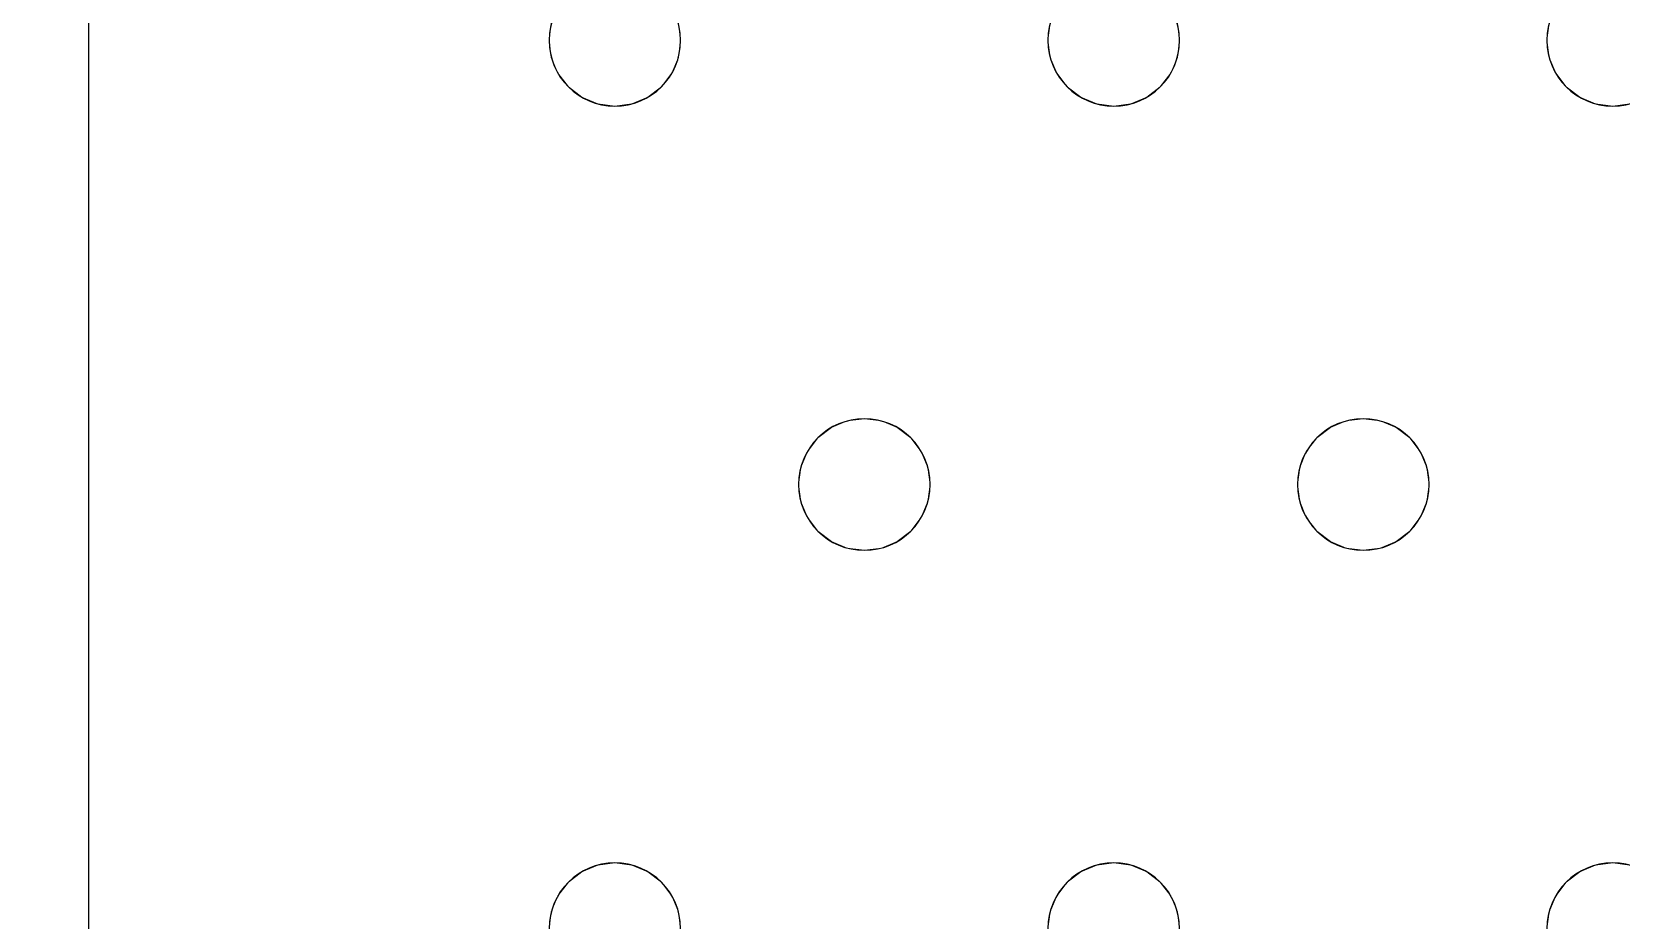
# Model space of a CAD drawing. Header units: millimetres. Extents: x -1 to 1601, y -701 to 1.
# Drawn here: x 800 to 896.6, y -313.5 to -259.5 of the extents above; entities that cross this region are included whole.
import ezdxf

# ---------------------------------------------------------------- set-up
doc = ezdxf.new("R2010")
doc.units = ezdxf.units.MM
doc.layers.add('IQ_200_3D', color=1, linetype='Continuous')
doc.layers.add('IQ_204_2D', color=7, linetype='Continuous')

msp = doc.modelspace()

# ---------------------------------------------------------------- linework, layer by layer
at = {"layer": 'IQ_200_3D', "lineweight": 18}
for points, invisible_edges in [([(122.762, -68.034, 850), (1477.238, -68.034, 850), (1477.238, -397.966, 850), (122.762, -397.966, 850)], 10), ([(122.762, -68.034, 860), (122.762, -397.966, 860), (1477.238, -397.966, 860), (1477.238, -68.034, 860)], 5), ([(803.451, -386.2, 888), (803.451, -145, 888), (831.451, -260, 888), (831.587, -261.035, 888)], 10), ([(831.451, -260, 888), (803.451, -145, 888), (831.587, -258.965, 888)], 3), ([(831.451, -260, 890), (831.587, -258.965, 890), (803.451, -145, 890), (803.451, -386.2, 890)], 10), ([(839.315, -258.965, 890), (839.451, -260, 890), (861.921, -258.965, 890), (862.32, -258, 890)], 10), ([(892.254, -258.965, 890), (892.654, -258, 890), (869.648, -258.965, 890), (869.784, -260, 890)], 10), ([(831.587, -258.965, 890), (831.451, -260, 890), (831.451, -260, 888), (831.587, -258.965, 888)], 8), ([(839.451, -260, 890), (839.315, -258.965, 890), (839.315, -258.965, 888), (839.451, -260, 888)], 2), ([(839.451, -260, 888), (839.315, -258.965, 888), (861.921, -258.965, 888), (861.784, -260, 888)], 10), ([(839.451, -260, 890), (839.315, -261.035, 890), (861.784, -260, 890), (861.921, -258.965, 890)], 10), ([(861.921, -258.965, 890), (861.784, -260, 890), (861.784, -260, 888), (861.921, -258.965, 888)], 8), ([(869.784, -260, 890), (869.648, -258.965, 890), (869.648, -258.965, 888), (869.784, -260, 888)], 2), ([(892.254, -258.965, 888), (892.118, -260, 888), (869.784, -260, 888), (869.648, -258.965, 888)], 10), ([(892.118, -260, 890), (892.254, -258.965, 890), (869.784, -260, 890), (869.648, -261.035, 890)], 10), ([(892.254, -258.965, 890), (892.118, -260, 890), (892.118, -260, 888), (892.254, -258.965, 888)], 8), ([(803.451, -386.2, 890), (831.587, -312.965, 890), (831.587, -261.035, 890), (831.451, -260, 890)], 11), ([(831.451, -260, 890), (831.587, -261.035, 890), (831.587, -261.035, 888), (831.451, -260, 888)], 2), ([(839.315, -261.035, 890), (839.451, -260, 890), (839.451, -260, 888), (839.315, -261.035, 888)], 8), ([(839.315, -261.035, 888), (839.451, -260, 888), (861.784, -260, 888), (861.921, -261.035, 888)], 10), ([(861.784, -260, 890), (839.315, -261.035, 890), (861.921, -261.035, 890)], 3), ([(861.784, -260, 890), (861.921, -261.035, 890), (861.921, -261.035, 888), (861.784, -260, 888)], 2), ([(892.254, -261.035, 890), (892.118, -260, 890), (869.648, -261.035, 890), (869.248, -262, 890)], 10), ([(869.648, -261.035, 890), (869.784, -260, 890), (869.784, -260, 888), (869.648, -261.035, 888)], 8), ([(869.648, -261.035, 888), (869.784, -260, 888), (892.118, -260, 888), (892.254, -261.035, 888)], 10), ([(892.118, -260, 890), (892.254, -261.035, 890), (892.254, -261.035, 888), (892.118, -260, 888)], 2), ([(803.451, -386.2, 888), (831.587, -261.035, 888), (831.587, -312.965, 888), (831.451, -314, 888)], 11), ([(831.587, -261.035, 890), (831.987, -262, 890), (831.987, -262, 888), (831.587, -261.035, 888)], 10), ([(831.587, -261.035, 888), (831.987, -262, 888), (831.987, -312, 888), (831.587, -312.965, 888)], 10), ([(831.987, -312, 890), (831.987, -262, 890), (831.587, -261.035, 890), (831.587, -312.965, 890)], 5), ([(838.915, -262, 890), (839.315, -261.035, 890), (839.315, -261.035, 888), (838.915, -262, 888)], 10), ([(839.315, -261.035, 888), (861.921, -261.035, 888), (838.915, -262, 888)], 3), ([(862.32, -262, 888), (850.618, -283, 888), (838.915, -262, 888), (861.921, -261.035, 888)], 7), ([(838.915, -262, 890), (862.32, -262, 890), (861.921, -261.035, 890), (839.315, -261.035, 890)], 5), ([(861.921, -261.035, 890), (862.32, -262, 890), (862.32, -262, 888), (861.921, -261.035, 888)], 10), ([(869.248, -262, 890), (869.648, -261.035, 890), (869.648, -261.035, 888), (869.248, -262, 888)], 10), ([(892.254, -261.035, 888), (892.654, -262, 888), (869.248, -262, 888), (869.648, -261.035, 888)], 10), ([(892.654, -262, 890), (892.254, -261.035, 890), (869.248, -262, 890), (880.951, -283, 890)], 14), ([(892.254, -261.035, 890), (892.654, -262, 890), (892.654, -262, 888), (892.254, -261.035, 888)], 10), ([(831.987, -262, 890), (832.623, -262.828, 890), (832.623, -262.828, 888), (831.987, -262, 888)], 10), ([(831.987, -312, 888), (831.987, -262, 888), (832.623, -262.828, 888), (832.623, -311.172, 888)], 5), ([(832.623, -262.828, 890), (831.987, -262, 890), (831.987, -312, 890), (832.623, -311.172, 890)], 10), ([(832.623, -262.828, 890), (833.451, -263.464, 890), (833.451, -263.464, 888), (832.623, -262.828, 888)], 10), ([(832.623, -311.172, 888), (832.623, -262.828, 888), (833.451, -263.464, 888), (833.451, -310.536, 888)], 5), ([(833.451, -263.464, 890), (832.623, -262.828, 890), (832.623, -311.172, 890), (833.451, -310.536, 890)], 10), ([(837.451, -263.464, 890), (838.279, -262.828, 890), (838.279, -262.828, 888), (837.451, -263.464, 888)], 10), ([(837.451, -263.464, 888), (838.279, -262.828, 888), (849.582, -283.136, 888), (848.618, -283.536, 888)], 10), ([(838.279, -262.828, 890), (837.451, -263.464, 890), (849.582, -283.136, 890), (850.618, -283, 890)], 10), ([(838.279, -262.828, 890), (838.915, -262, 890), (838.915, -262, 888), (838.279, -262.828, 888)], 10), ([(838.279, -262.828, 888), (838.915, -262, 888), (850.618, -283, 888), (849.582, -283.136, 888)], 10), ([(838.279, -262.828, 890), (850.618, -283, 890), (838.915, -262, 890)], 3), ([(850.618, -283, 890), (862.956, -262.828, 890), (862.32, -262, 890), (838.915, -262, 890)], 13), ([(850.618, -283, 888), (862.32, -262, 888), (862.956, -262.828, 888), (851.653, -283.136, 888)], 5), ([(851.653, -283.136, 890), (862.956, -262.828, 890), (850.618, -283, 890)], 3), ([(851.653, -283.136, 888), (862.956, -262.828, 888), (863.784, -263.464, 888), (852.618, -283.536, 888)], 5), ([(863.784, -263.464, 890), (862.956, -262.828, 890), (851.653, -283.136, 890), (852.618, -283.536, 890)], 10), ([(862.32, -262, 890), (862.956, -262.828, 890), (862.956, -262.828, 888), (862.32, -262, 888)], 10), ([(862.956, -262.828, 890), (863.784, -263.464, 890), (863.784, -263.464, 888), (862.956, -262.828, 888)], 10), ([(867.784, -263.464, 890), (868.613, -262.828, 890), (868.613, -262.828, 888), (867.784, -263.464, 888)], 10), ([(867.784, -263.464, 888), (868.613, -262.828, 888), (879.916, -283.136, 888), (878.951, -283.536, 888)], 10), ([(879.916, -283.136, 890), (868.613, -262.828, 890), (867.784, -263.464, 890), (878.951, -283.536, 890)], 5), ([(868.613, -262.828, 890), (869.248, -262, 890), (869.248, -262, 888), (868.613, -262.828, 888)], 10), ([(880.951, -283, 888), (868.613, -262.828, 888), (869.248, -262, 888), (892.654, -262, 888)], 13), ([(880.951, -283, 890), (869.248, -262, 890), (868.613, -262.828, 890), (879.916, -283.136, 890)], 5), ([(868.613, -262.828, 888), (880.951, -283, 888), (879.916, -283.136, 888)], 13), ([(880.951, -283, 888), (892.654, -262, 888), (893.289, -262.828, 888), (881.986, -283.136, 888)], 5), ([(893.289, -262.828, 890), (892.654, -262, 890), (880.951, -283, 890), (881.986, -283.136, 890)], 10), ([(881.986, -283.136, 888), (893.289, -262.828, 888), (894.118, -263.464, 888), (882.951, -283.536, 888)], 5), ([(894.118, -263.464, 890), (893.289, -262.828, 890), (881.986, -283.136, 890), (882.951, -283.536, 890)], 10), ([(892.654, -262, 890), (893.289, -262.828, 890), (893.289, -262.828, 888), (892.654, -262, 888)], 10), ([(893.289, -262.828, 890), (894.118, -263.464, 890), (894.118, -263.464, 888), (893.289, -262.828, 888)], 10), ([(833.451, -263.464, 890), (834.416, -263.864, 890), (834.416, -263.864, 888), (833.451, -263.464, 888)], 10), ([(833.451, -263.464, 888), (834.416, -263.864, 888), (846.754, -285.965, 888), (846.618, -287, 888)], 10), ([(846.618, -287, 888), (846.754, -288.035, 888), (833.451, -310.536, 888), (833.451, -263.464, 888)], 14), ([(834.416, -263.864, 890), (833.451, -263.464, 890), (846.754, -285.965, 890), (847.153, -285, 890)], 10), ([(846.618, -287, 890), (846.754, -285.965, 890), (833.451, -263.464, 890), (833.451, -310.536, 890)], 14), ([(836.486, -263.864, 890), (837.451, -263.464, 890), (837.451, -263.464, 888), (836.486, -263.864, 888)], 10), ([(836.486, -263.864, 888), (837.451, -263.464, 888), (848.618, -283.536, 888), (847.789, -284.172, 888)], 10), ([(837.451, -263.464, 890), (836.486, -263.864, 890), (848.618, -283.536, 890), (849.582, -283.136, 890)], 10), ([(852.618, -283.536, 888), (863.784, -263.464, 888), (864.749, -263.864, 888), (853.446, -284.172, 888)], 5), ([(864.749, -263.864, 890), (863.784, -263.464, 890), (852.618, -283.536, 890), (853.446, -284.172, 890)], 10), ([(863.784, -263.464, 890), (864.749, -263.864, 890), (864.749, -263.864, 888), (863.784, -263.464, 888)], 10), ([(866.82, -263.864, 890), (867.784, -263.464, 890), (867.784, -263.464, 888), (866.82, -263.864, 888)], 10), ([(866.82, -263.864, 888), (867.784, -263.464, 888), (878.951, -283.536, 888), (878.122, -284.172, 888)], 10), ([(878.951, -283.536, 890), (867.784, -263.464, 890), (866.82, -263.864, 890), (878.122, -284.172, 890)], 5), ([(882.951, -283.536, 888), (894.118, -263.464, 888), (895.082, -263.864, 888)], 13), ([(895.082, -263.864, 890), (894.118, -263.464, 890), (882.951, -283.536, 890), (883.779, -284.172, 890)], 10), ([(894.118, -263.464, 890), (895.082, -263.864, 890), (895.082, -263.864, 888), (894.118, -263.464, 888)], 10), ([(835.451, -264, 888), (834.416, -263.864, 888), (834.416, -263.864, 890), (835.451, -264, 890)], 10), ([(847.153, -285, 888), (834.416, -263.864, 888), (835.451, -264, 888), (847.789, -284.172, 888)], 5), ([(846.754, -285.965, 888), (834.416, -263.864, 888), (847.153, -285, 888)], 3), ([(835.451, -264, 890), (834.416, -263.864, 890), (847.153, -285, 890), (847.789, -284.172, 890)], 10), ([(836.486, -263.864, 888), (835.451, -264, 888), (835.451, -264, 890), (836.486, -263.864, 890)], 10), ([(847.789, -284.172, 888), (835.451, -264, 888), (836.486, -263.864, 888)], 13), ([(836.486, -263.864, 890), (835.451, -264, 890), (847.789, -284.172, 890), (848.618, -283.536, 890)], 10), ([(853.446, -284.172, 888), (864.749, -263.864, 888), (865.784, -264, 888), (854.082, -285, 888)], 5), ([(865.784, -264, 890), (864.749, -263.864, 890), (853.446, -284.172, 890), (854.082, -285, 890)], 10), ([(877.487, -285, 888), (854.481, -285.965, 888), (854.082, -285, 888), (865.784, -264, 888)], 13), ([(877.487, -285, 890), (865.784, -264, 890), (854.082, -285, 890), (854.481, -285.965, 890)], 11), ([(865.784, -264, 888), (864.749, -263.864, 888), (864.749, -263.864, 890), (865.784, -264, 890)], 10), ([(866.82, -263.864, 888), (865.784, -264, 888), (865.784, -264, 890), (866.82, -263.864, 890)], 10), ([(865.784, -264, 888), (866.82, -263.864, 888), (878.122, -284.172, 888), (877.487, -285, 888)], 10), ([(878.122, -284.172, 890), (866.82, -263.864, 890), (865.784, -264, 890), (877.487, -285, 890)], 5), ([(895.082, -263.864, 888), (896.118, -264, 888), (883.779, -284.172, 888), (882.951, -283.536, 888)], 10), ([(896.118, -264, 890), (895.082, -263.864, 890), (883.779, -284.172, 890), (884.415, -285, 890)], 10), ([(896.118, -264, 888), (907.82, -285, 888), (884.415, -285, 888), (883.779, -284.172, 888)], 11), ([(907.82, -285, 890), (908.456, -284.172, 890), (896.118, -264, 890), (884.415, -285, 890)], 14), ([(896.118, -264, 888), (895.082, -263.864, 888), (895.082, -263.864, 890), (896.118, -264, 890)], 10), ([(897.153, -263.864, 888), (896.118, -264, 888), (896.118, -264, 890), (897.153, -263.864, 890)], 10), ([(896.118, -264, 888), (897.153, -263.864, 888), (908.456, -284.172, 888), (907.82, -285, 888)], 10), ([(897.153, -263.864, 890), (896.118, -264, 890), (908.456, -284.172, 890), (909.284, -283.536, 890)], 10), ([(849.582, -283.136, 890), (848.618, -283.536, 890), (848.618, -283.536, 888), (849.582, -283.136, 888)], 10), ([(849.582, -283.136, 888), (850.618, -283, 888), (850.618, -283, 890), (849.582, -283.136, 890)], 10), ([(850.618, -283, 888), (851.653, -283.136, 888), (851.653, -283.136, 890), (850.618, -283, 890)], 10), ([(852.618, -283.536, 890), (851.653, -283.136, 890), (851.653, -283.136, 888), (852.618, -283.536, 888)], 10), ([(879.916, -283.136, 890), (878.951, -283.536, 890), (878.951, -283.536, 888), (879.916, -283.136, 888)], 10), ([(879.916, -283.136, 888), (880.951, -283, 888), (880.951, -283, 890), (879.916, -283.136, 890)], 10), ([(880.951, -283, 888), (881.986, -283.136, 888), (881.986, -283.136, 890), (880.951, -283, 890)], 10), ([(882.951, -283.536, 890), (881.986, -283.136, 890), (881.986, -283.136, 888), (882.951, -283.536, 888)], 10), ([(848.618, -283.536, 890), (847.789, -284.172, 890), (847.789, -284.172, 888), (848.618, -283.536, 888)], 10), ([(853.446, -284.172, 890), (852.618, -283.536, 890), (852.618, -283.536, 888), (853.446, -284.172, 888)], 10), ([(878.951, -283.536, 890), (878.122, -284.172, 890), (878.122, -284.172, 888), (878.951, -283.536, 888)], 10), ([(883.779, -284.172, 890), (882.951, -283.536, 890), (882.951, -283.536, 888), (883.779, -284.172, 888)], 10), ([(847.153, -285, 890), (846.754, -285.965, 890), (846.754, -285.965, 888), (847.153, -285, 888)], 10), ([(847.789, -284.172, 890), (847.153, -285, 890), (847.153, -285, 888), (847.789, -284.172, 888)], 10), ([(854.082, -285, 890), (853.446, -284.172, 890), (853.446, -284.172, 888), (854.082, -285, 888)], 10), ([(854.481, -285.965, 890), (854.082, -285, 890), (854.082, -285, 888), (854.481, -285.965, 888)], 10), ([(877.087, -285.965, 888), (854.481, -285.965, 888), (877.487, -285, 888)], 3), ([(877.087, -285.965, 890), (877.487, -285, 890), (854.481, -285.965, 890), (854.618, -287, 890)], 10), ([(877.487, -285, 890), (877.087, -285.965, 890), (877.087, -285.965, 888), (877.487, -285, 888)], 10), ([(878.122, -284.172, 890), (877.487, -285, 890), (877.487, -285, 888), (878.122, -284.172, 888)], 10), ([(884.415, -285, 890), (883.779, -284.172, 890), (883.779, -284.172, 888), (884.415, -285, 888)], 10), ([(884.815, -285.965, 890), (884.415, -285, 890), (884.415, -285, 888), (884.815, -285.965, 888)], 10), ([(884.815, -285.965, 888), (884.415, -285, 888), (907.82, -285, 888), (907.421, -285.965, 888)], 10), ([(884.415, -285, 890), (884.815, -285.965, 890), (907.82, -285, 890)], 14), ([(884.815, -285.965, 890), (884.951, -287, 890), (907.421, -285.965, 890), (907.82, -285, 890)], 10), ([(846.754, -285.965, 890), (846.618, -287, 890), (846.618, -287, 888), (846.754, -285.965, 888)], 8), ([(854.618, -287, 890), (854.481, -285.965, 890), (854.481, -285.965, 888), (854.618, -287, 888)], 2), ([(854.618, -287, 888), (854.481, -285.965, 888), (877.087, -285.965, 888), (876.951, -287, 888)], 10), ([(854.618, -287, 890), (854.481, -288.035, 890), (876.951, -287, 890), (877.087, -285.965, 890)], 10), ([(877.087, -285.965, 890), (876.951, -287, 890), (876.951, -287, 888), (877.087, -285.965, 888)], 8), ([(884.951, -287, 890), (884.815, -285.965, 890), (884.815, -285.965, 888), (884.951, -287, 888)], 2), ([(884.951, -287, 888), (884.815, -285.965, 888), (907.421, -285.965, 888), (907.284, -287, 888)], 10), ([(884.951, -287, 890), (884.815, -288.035, 890), (907.284, -287, 890), (907.421, -285.965, 890)], 10), ([(846.754, -288.035, 890), (846.618, -287, 890), (833.451, -310.536, 890), (834.416, -310.136, 890)], 10), ([(846.618, -287, 890), (846.754, -288.035, 890), (846.754, -288.035, 888), (846.618, -287, 888)], 2), ([(854.481, -288.035, 890), (854.618, -287, 890), (854.618, -287, 888), (854.481, -288.035, 888)], 8), ([(854.481, -288.035, 888), (854.618, -287, 888), (876.951, -287, 888), (877.087, -288.035, 888)], 10), ([(876.951, -287, 890), (854.481, -288.035, 890), (877.087, -288.035, 890)], 3), ([(876.951, -287, 890), (877.087, -288.035, 890), (877.087, -288.035, 888), (876.951, -287, 888)], 2), ([(907.421, -288.035, 890), (907.284, -287, 890), (884.815, -288.035, 890), (884.415, -289, 890)], 10), ([(884.815, -288.035, 890), (884.951, -287, 890), (884.951, -287, 888), (884.815, -288.035, 888)], 8), ([(884.815, -288.035, 888), (884.951, -287, 888), (907.284, -287, 888), (907.421, -288.035, 888)], 10), ([(846.754, -288.035, 888), (847.153, -289, 888), (834.416, -310.136, 888), (833.451, -310.536, 888)], 10), ([(847.153, -289, 890), (846.754, -288.035, 890), (834.416, -310.136, 890), (835.451, -310, 890)], 10), ([(846.754, -288.035, 890), (847.153, -289, 890), (847.153, -289, 888), (846.754, -288.035, 888)], 10), ([(854.082, -289, 890), (854.481, -288.035, 890), (854.481, -288.035, 888), (854.082, -289, 888)], 10), ([(854.082, -289, 888), (854.481, -288.035, 888), (877.087, -288.035, 888), (877.487, -289, 888)], 10), ([(854.082, -289, 890), (877.487, -289, 890), (877.087, -288.035, 890), (854.481, -288.035, 890)], 5), ([(877.087, -288.035, 890), (877.487, -289, 890), (877.487, -289, 888), (877.087, -288.035, 888)], 10), ([(884.415, -289, 890), (884.815, -288.035, 890), (884.815, -288.035, 888), (884.415, -289, 888)], 10), ([(884.415, -289, 888), (884.815, -288.035, 888), (907.421, -288.035, 888), (907.82, -289, 888)], 10), ([(884.415, -289, 890), (896.118, -310, 890), (907.82, -289, 890), (907.421, -288.035, 890)], 11), ([(847.153, -289, 888), (835.451, -310, 888), (834.416, -310.136, 888)], 13), ([(835.451, -310, 888), (847.153, -289, 888), (847.789, -289.828, 888), (836.486, -310.136, 888)], 5), ([(847.789, -289.828, 890), (847.153, -289, 890), (835.451, -310, 890), (836.486, -310.136, 890)], 10), ([(836.486, -310.136, 888), (847.789, -289.828, 888), (848.618, -290.464, 888), (837.451, -310.536, 888)], 5), ([(848.618, -290.464, 890), (847.789, -289.828, 890), (836.486, -310.136, 890), (837.451, -310.536, 890)], 10), ([(847.153, -289, 890), (847.789, -289.828, 890), (847.789, -289.828, 888), (847.153, -289, 888)], 10), ([(847.789, -289.828, 890), (848.618, -290.464, 890), (848.618, -290.464, 888), (847.789, -289.828, 888)], 10), ([(852.618, -290.464, 890), (853.446, -289.828, 890), (853.446, -289.828, 888), (852.618, -290.464, 888)], 10), ([(864.749, -310.136, 888), (852.618, -290.464, 888), (853.446, -289.828, 888), (865.784, -310, 888)], 5), ([(864.749, -310.136, 890), (853.446, -289.828, 890), (852.618, -290.464, 890), (863.784, -310.536, 890)], 5), ([(853.446, -289.828, 890), (854.082, -289, 890), (854.082, -289, 888), (853.446, -289.828, 888)], 10), ([(865.784, -310, 888), (853.446, -289.828, 888), (854.082, -289, 888), (877.487, -289, 888)], 13), ([(854.082, -289, 890), (853.446, -289.828, 890), (865.784, -310, 890), (877.487, -289, 890)], 14), ([(864.749, -310.136, 890), (865.784, -310, 890), (853.446, -289.828, 890)], 14), ([(878.122, -289.828, 888), (866.82, -310.136, 888), (865.784, -310, 888), (877.487, -289, 888)], 5), ([(878.122, -289.828, 890), (877.487, -289, 890), (865.784, -310, 890), (866.82, -310.136, 890)], 10), ([(878.951, -290.464, 888), (867.784, -310.536, 888), (866.82, -310.136, 888), (878.122, -289.828, 888)], 5), ([(878.951, -290.464, 890), (878.122, -289.828, 890), (866.82, -310.136, 890), (867.784, -310.536, 890)], 10), ([(877.487, -289, 890), (878.122, -289.828, 890), (878.122, -289.828, 888), (877.487, -289, 888)], 10), ([(878.122, -289.828, 890), (878.951, -290.464, 890), (878.951, -290.464, 888), (878.122, -289.828, 888)], 10), ([(882.951, -290.464, 890), (883.779, -289.828, 890), (883.779, -289.828, 888), (882.951, -290.464, 888)], 10), ([(882.951, -290.464, 888), (883.779, -289.828, 888), (895.082, -310.136, 888), (894.118, -310.536, 888)], 10), ([(882.951, -290.464, 890), (894.118, -310.536, 890), (895.082, -310.136, 890), (883.779, -289.828, 890)], 5), ([(883.779, -289.828, 890), (884.415, -289, 890), (884.415, -289, 888), (883.779, -289.828, 888)], 10), ([(883.779, -289.828, 888), (884.415, -289, 888), (896.118, -310, 888), (895.082, -310.136, 888)], 10), ([(883.779, -289.828, 890), (895.082, -310.136, 890), (896.118, -310, 890), (884.415, -289, 890)], 5), ([(884.415, -289, 888), (907.82, -289, 888), (896.118, -310, 888)], 15), ([(896.118, -310, 888), (907.82, -289, 888), (908.456, -289.828, 888), (897.153, -310.136, 888)], 5), ([(908.456, -289.828, 890), (907.82, -289, 890), (896.118, -310, 890), (897.153, -310.136, 890)], 10), ([(837.451, -310.536, 888), (848.618, -290.464, 888), (849.582, -290.864, 888), (838.279, -311.172, 888)], 5), ([(849.582, -290.864, 890), (848.618, -290.464, 890), (837.451, -310.536, 890), (838.279, -311.172, 890)], 10), ([(850.618, -291, 888), (838.915, -312, 888), (838.279, -311.172, 888), (849.582, -290.864, 888)], 5), ([(850.618, -291, 890), (849.582, -290.864, 890), (838.279, -311.172, 890), (838.915, -312, 890)], 10), ([(848.618, -290.464, 890), (849.582, -290.864, 890), (849.582, -290.864, 888), (848.618, -290.464, 888)], 10), ([(850.618, -291, 888), (849.582, -290.864, 888), (849.582, -290.864, 890), (850.618, -291, 890)], 10), ([(851.653, -290.864, 888), (850.618, -291, 888), (850.618, -291, 890), (851.653, -290.864, 890)], 10), ([(862.956, -311.172, 888), (850.618, -291, 888), (851.653, -290.864, 888), (863.784, -310.536, 888)], 5), ([(850.618, -291, 890), (862.32, -312, 890), (862.956, -311.172, 890), (851.653, -290.864, 890)], 5), ([(851.653, -290.864, 890), (852.618, -290.464, 890), (852.618, -290.464, 888), (851.653, -290.864, 888)], 10), ([(863.784, -310.536, 888), (851.653, -290.864, 888), (852.618, -290.464, 888), (864.749, -310.136, 888)], 5), ([(851.653, -290.864, 890), (862.956, -311.172, 890), (863.784, -310.536, 890), (852.618, -290.464, 890)], 5), ([(879.916, -290.864, 888), (868.613, -311.172, 888), (867.784, -310.536, 888), (878.951, -290.464, 888)], 5), ([(879.916, -290.864, 890), (878.951, -290.464, 890), (867.784, -310.536, 890), (868.613, -311.172, 890)], 10), ([(868.613, -311.172, 888), (879.916, -290.864, 888), (880.951, -291, 888)], 13), ([(880.951, -291, 890), (879.916, -290.864, 890), (868.613, -311.172, 890), (869.248, -312, 890)], 10), ([(878.951, -290.464, 890), (879.916, -290.864, 890), (879.916, -290.864, 888), (878.951, -290.464, 888)], 10), ([(880.951, -291, 888), (879.916, -290.864, 888), (879.916, -290.864, 890), (880.951, -291, 890)], 10), ([(881.986, -290.864, 888), (880.951, -291, 888), (880.951, -291, 890), (881.986, -290.864, 890)], 10), ([(880.951, -291, 888), (881.986, -290.864, 888), (893.289, -311.172, 888), (892.654, -312, 888)], 10), ([(893.289, -311.172, 890), (894.118, -310.536, 890), (881.986, -290.864, 890), (880.951, -291, 890)], 10), ([(881.986, -290.864, 890), (882.951, -290.464, 890), (882.951, -290.464, 888), (881.986, -290.864, 888)], 10), ([(881.986, -290.864, 888), (882.951, -290.464, 888), (894.118, -310.536, 888), (893.289, -311.172, 888)], 10), ([(894.118, -310.536, 890), (882.951, -290.464, 890), (881.986, -290.864, 890)], 13), ([(850.618, -291, 888), (862.956, -311.172, 888), (862.32, -312, 888), (838.915, -312, 888)], 13), ([(838.915, -312, 890), (862.32, -312, 890), (850.618, -291, 890)], 15), ([(869.248, -312, 888), (868.613, -311.172, 888), (880.951, -291, 888), (892.654, -312, 888)], 14), ([(892.654, -312, 890), (893.289, -311.172, 890), (880.951, -291, 890), (869.248, -312, 890)], 14), ([(834.416, -310.136, 890), (833.451, -310.536, 890), (833.451, -310.536, 888), (834.416, -310.136, 888)], 10), ([(834.416, -310.136, 888), (835.451, -310, 888), (835.451, -310, 890), (834.416, -310.136, 890)], 10), ([(835.451, -310, 888), (836.486, -310.136, 888), (836.486, -310.136, 890), (835.451, -310, 890)], 10), ([(837.451, -310.536, 890), (836.486, -310.136, 890), (836.486, -310.136, 888), (837.451, -310.536, 888)], 10), ([(864.749, -310.136, 890), (863.784, -310.536, 890), (863.784, -310.536, 888), (864.749, -310.136, 888)], 10), ([(864.749, -310.136, 888), (865.784, -310, 888), (865.784, -310, 890), (864.749, -310.136, 890)], 10), ([(865.784, -310, 888), (866.82, -310.136, 888), (866.82, -310.136, 890), (865.784, -310, 890)], 10), ([(867.784, -310.536, 890), (866.82, -310.136, 890), (866.82, -310.136, 888), (867.784, -310.536, 888)], 10), ([(895.082, -310.136, 890), (894.118, -310.536, 890), (894.118, -310.536, 888), (895.082, -310.136, 888)], 10), ([(895.082, -310.136, 888), (896.118, -310, 888), (896.118, -310, 890), (895.082, -310.136, 890)], 10), ([(896.118, -310, 888), (897.153, -310.136, 888), (897.153, -310.136, 890), (896.118, -310, 890)], 10), ([(833.451, -310.536, 890), (832.623, -311.172, 890), (832.623, -311.172, 888), (833.451, -310.536, 888)], 10), ([(838.279, -311.172, 890), (837.451, -310.536, 890), (837.451, -310.536, 888), (838.279, -311.172, 888)], 10), ([(863.784, -310.536, 890), (862.956, -311.172, 890), (862.956, -311.172, 888), (863.784, -310.536, 888)], 10), ([(868.613, -311.172, 890), (867.784, -310.536, 890), (867.784, -310.536, 888), (868.613, -311.172, 888)], 10), ([(894.118, -310.536, 890), (893.289, -311.172, 890), (893.289, -311.172, 888), (894.118, -310.536, 888)], 10), ([(831.987, -312, 890), (831.587, -312.965, 890), (831.587, -312.965, 888), (831.987, -312, 888)], 10), ([(832.623, -311.172, 890), (831.987, -312, 890), (831.987, -312, 888), (832.623, -311.172, 888)], 10), ([(838.915, -312, 890), (838.279, -311.172, 890), (838.279, -311.172, 888), (838.915, -312, 888)], 10), ([(839.315, -312.965, 890), (838.915, -312, 890), (838.915, -312, 888), (839.315, -312.965, 888)], 10), ([(839.315, -312.965, 888), (838.915, -312, 888), (862.32, -312, 888), (861.921, -312.965, 888)], 10), ([(839.315, -312.965, 890), (861.921, -312.965, 890), (862.32, -312, 890), (838.915, -312, 890)], 5), ([(862.32, -312, 890), (861.921, -312.965, 890), (861.921, -312.965, 888), (862.32, -312, 888)], 10), ([(862.956, -311.172, 890), (862.32, -312, 890), (862.32, -312, 888), (862.956, -311.172, 888)], 10), ([(869.248, -312, 890), (868.613, -311.172, 890), (868.613, -311.172, 888), (869.248, -312, 888)], 10), ([(869.648, -312.965, 890), (869.248, -312, 890), (869.248, -312, 888), (869.648, -312.965, 888)], 10), ([(869.648, -312.965, 888), (869.248, -312, 888), (892.654, -312, 888), (892.254, -312.965, 888)], 10), ([(892.654, -312, 890), (869.248, -312, 890), (869.648, -312.965, 890)], 13), ([(869.648, -312.965, 890), (869.784, -314, 890), (892.254, -312.965, 890), (892.654, -312, 890)], 10), ([(892.654, -312, 890), (892.254, -312.965, 890), (892.254, -312.965, 888), (892.654, -312, 888)], 10), ([(893.289, -311.172, 890), (892.654, -312, 890), (892.654, -312, 888), (893.289, -311.172, 888)], 10), ([(831.451, -314, 890), (831.587, -312.965, 890), (803.451, -386.2, 890)], 14), ([(831.587, -312.965, 890), (831.451, -314, 890), (831.451, -314, 888), (831.587, -312.965, 888)], 8), ([(839.451, -314, 890), (839.315, -312.965, 890), (839.315, -312.965, 888), (839.451, -314, 888)], 2), ([(839.451, -314, 888), (839.315, -312.965, 888), (861.921, -312.965, 888), (861.784, -314, 888)], 10), ([(861.921, -312.965, 890), (839.315, -312.965, 890), (839.451, -314, 890), (861.784, -314, 890)], 5), ([(861.921, -312.965, 890), (861.784, -314, 890), (861.784, -314, 888), (861.921, -312.965, 888)], 8), ([(869.784, -314, 890), (869.648, -312.965, 890), (869.648, -312.965, 888), (869.784, -314, 888)], 2), ([(892.118, -314, 888), (869.648, -315.035, 888), (869.784, -314, 888), (892.254, -312.965, 888)], 5), ([(869.784, -314, 888), (869.648, -312.965, 888), (892.254, -312.965, 888)], 14), ([(892.118, -314, 890), (892.254, -312.965, 890), (869.784, -314, 890), (869.648, -315.035, 890)], 10), ([(892.254, -312.965, 890), (892.118, -314, 890), (892.118, -314, 888), (892.254, -312.965, 888)], 8)]:
    msp.add_3dface(points, dxfattribs=dict(at, invisible_edges=invisible_edges))
msp.add_3dface([(803.451, -145, 890), (803.451, -145, 888), (803.451, -386.2, 888), (803.451, -386.2, 890)], dxfattribs=at)
at = {"layer": 'IQ_204_2D'}
msp.add_line((803.451, -145), (803.451, -386.2), dxfattribs=at)
for centre, start, end in [((835.451, -260), 360, 180), ((865.784, -260), 360, 180), ((896.118, -260), 360, 180), ((835.451, -260), 180, 360), ((865.784, -260), 180, 360), ((896.118, -260), 180, 360), ((850.618, -287), 360, 180), ((880.951, -287), 0, 180), ((850.618, -287), 180, 360), ((880.951, -287), 180, 0), ((835.451, -314), 360, 180), ((865.784, -314), 360, 180), ((896.118, -314), 360, 180)]:
    msp.add_arc(centre, 4, start, end, dxfattribs=at)

# ---------------------------------------------------------------- meshes
at = {"layer": 'IQ_200_3D', "lineweight": 18}
mesh = msp.add_polyface(dxfattribs=at)
corners = [(1600, 0, 850), (1600, -700, 850), (0, -700, 850), (0, 0, 850), (1210.5, -594, 850), (1211.556, -602.023, 850), (1214.653, -609.5, 850), (1219.58, -615.92, 850), (1226, -620.847, 850), (1233.477, -623.944, 850), (1241.5, -625, 850), (1459.5, -625, 850), (1467.523, -623.944, 850), (1475, -620.847, 850), (1481.42, -615.92, 850), (1486.347, -609.5, 850), (1489.444, -602.023, 850), (1490.5, -594, 850), (1490.5, -476, 850), (1489.444, -467.977, 850), (1486.347, -460.5, 850), (1481.42, -454.08, 850), (1475, -449.153, 850), (1467.523, -446.056, 850), (1459.5, -445, 850), (1241.5, -445, 850), (1233.477, -446.056, 850), (1226, -449.153, 850), (1219.58, -454.08, 850), (1214.653, -460.5, 850), (1211.556, -467.977, 850), (1210.5, -476, 850), (1477.5, -68.034, 850), (122.5, -68.034, 850), (110.412, -69.625, 850), (99.148, -74.291, 850), (89.475, -81.713, 850), (82.053, -91.386, 850), (77.388, -102.65, 850), (75.796, -114.738, 850), (75.796, -351.262, 850), (77.388, -363.35, 850), (82.053, -374.614, 850), (89.475, -384.287, 850), (99.148, -391.709, 850), (110.412, -396.375, 850), (122.5, -397.966, 850), (1477.5, -397.966, 850), (1489.588, -396.375, 850), (1500.852, -391.709, 850), (1510.525, -384.287, 850), (1517.947, -374.614, 850), (1522.612, -363.35, 850), (1524.204, -351.262, 850), (1524.204, -114.738, 850), (1522.612, -102.65, 850), (1517.947, -91.386, 850), (1510.525, -81.713, 850), (1500.852, -74.291, 850), (1489.588, -69.625, 850)]
mesh.append_faces([[corners[k] for k in face] for face in [(37, 3, 36), (35, 3, 34), (4, 46, 31), (31, 46, 30), (55, 0, 54), (16, 1, 15), (14, 1, 13), (21, 49, 20), (11, 1, 10)]], dxfattribs={"vtx0": -1, "vtx1": -1})
mesh.append_faces([[corners[k] for k in face] for face in [(3, 37, 38), (3, 38, 39), (3, 39, 40, 2), (2, 40, 41), (46, 4, 5), (2, 6, 7), (46, 29, 30), (46, 28, 29), (26, 46, 47, 25), (46, 26, 27), (0, 59, 32, 3), (20, 49, 50, 19), (47, 24, 25), (0, 55, 56), (1, 52, 53), (19, 50, 51, 18), (1, 16, 17)]], dxfattribs={"vtx0": -1, "vtx2": -1})
mesh.append_faces([[corners[k] for k in face] for face in [(2, 45, 46, 5), (1, 17, 18, 51)]], dxfattribs={"vtx0": -1, "vtx2": -1, "vtx3": -1})
mesh.append_faces([[corners[k] for k in face] for face in [(41, 42, 2), (35, 36, 3), (33, 34, 3, 32), (43, 44, 2), (44, 45, 2), (42, 43, 2), (5, 6, 2), (27, 28, 46), (7, 8, 2), (8, 9, 2), (58, 59, 0), (56, 57, 0), (57, 58, 0), (51, 52, 1), (23, 24, 47), (11, 12, 1), (12, 13, 1), (14, 15, 1)]], dxfattribs={"vtx1": -1, "vtx2": -1})
mesh.append_faces([[corners[k] for k in face] for face in [(1, 2, 9, 10), (47, 48, 22, 23), (48, 49, 21, 22), (53, 54, 0, 1)]], dxfattribs={"vtx1": -1, "vtx3": -1})
mesh = msp.add_polyface(dxfattribs=at)
corners = [(1600, -700, 900), (1600, -23, 900), (0, -23, 900), (0, -700, 900), (90, -35.113, 900), (1510, -35.113, 900), (1529.382, -37.665, 900), (1547.443, -45.146, 900), (1562.953, -57.047, 900), (1574.854, -72.557, 900), (1582.335, -90.618, 900), (1584.887, -110, 900), (1584.887, -610, 900), (1582.335, -629.382, 900), (1574.854, -647.443, 900), (1562.953, -662.953, 900), (1547.443, -674.854, 900), (1529.382, -682.335, 900), (1510, -684.887, 900), (90, -684.887, 900), (70.618, -682.335, 900), (52.557, -674.854, 900), (37.047, -662.953, 900), (25.146, -647.443, 900), (17.665, -629.382, 900), (15.113, -610, 900), (15.113, -110, 900), (17.665, -90.618, 900), (25.146, -72.557, 900), (37.047, -57.047, 900), (52.557, -45.146, 900), (70.618, -37.665, 900)]
mesh.append_faces([[corners[k] for k in face] for face in [(9, 1, 8), (14, 0, 13), (31, 2, 30), (28, 2, 27), (21, 3, 20), (23, 3, 22)]], dxfattribs={"vtx0": -1, "vtx1": -1})
mesh.append_faces([[corners[k] for k in face] for face in [(1, 9, 10), (1, 11, 12, 0), (0, 14, 15), (0, 18, 19), (2, 28, 29), (3, 23, 24)]], dxfattribs={"vtx0": -1, "vtx2": -1})
mesh.append_faces([[corners[k] for k in face] for face in [(10, 11, 1), (5, 6, 1), (7, 8, 1), (6, 7, 1), (12, 13, 0), (15, 16, 0), (17, 18, 0), (16, 17, 0), (31, 4, 2), (29, 30, 2), (26, 27, 2), (21, 22, 3), (24, 25, 3)]], dxfattribs={"vtx1": -1, "vtx2": -1})
mesh.append_faces([[corners[k] for k in face] for face in [(4, 5, 1, 2), (25, 26, 2, 3), (19, 20, 3, 0)]], dxfattribs={"vtx1": -1, "vtx3": -1})
mesh = msp.add_polyface(dxfattribs=at)
corners = [(1510, -48.392, 890), (90, -48.392, 890), (66.424, -53.082, 890), (46.437, -66.437, 890), (33.082, -86.424, 890), (28.392, -110, 890), (28.392, -610, 890), (33.082, -633.576, 890), (46.437, -653.563, 890), (66.424, -666.918, 890), (90, -671.608, 890), (1510, -671.608, 890), (1533.576, -666.918, 890), (1553.563, -653.563, 890), (1566.918, -633.576, 890), (1571.608, -610, 890), (1571.608, -110, 890), (1566.918, -86.424, 890), (1553.563, -66.437, 890), (1533.576, -53.082, 890), (122.5, -418.034, 890), (1477.5, -418.034, 890), (1489.656, -419.634, 890), (1500.983, -424.326, 890), (1510.71, -431.79, 890), (1518.174, -441.517, 890), (1522.866, -452.844, 890), (1524.466, -465, 890), (1524.466, -605, 890), (1522.866, -617.156, 890), (1518.174, -628.483, 890), (1510.71, -638.21, 890), (1500.983, -645.674, 890), (1489.656, -650.366, 890), (1477.5, -651.966, 890), (122.5, -651.966, 890), (110.344, -650.366, 890), (99.017, -645.674, 890), (89.29, -638.21, 890), (81.826, -628.483, 890), (77.134, -617.156, 890), (75.534, -605, 890), (75.534, -465, 890), (77.134, -452.844, 890), (81.826, -441.517, 890), (89.29, -431.79, 890), (99.017, -424.326, 890), (110.344, -419.634, 890), (122.5, -68.034, 890), (1477.5, -68.034, 890), (1489.588, -69.625, 890), (1500.852, -74.291, 890), (1510.525, -81.713, 890), (1517.947, -91.386, 890), (1522.612, -102.65, 890), (1524.204, -114.738, 890), (1524.204, -351.262, 890), (1522.612, -363.35, 890), (1517.947, -374.614, 890), (1510.525, -384.287, 890), (1500.852, -391.709, 890), (1489.588, -396.375, 890), (1477.5, -397.966, 890), (122.5, -397.966, 890), (110.412, -396.375, 890), (99.148, -391.709, 890), (89.475, -384.287, 890), (82.053, -374.614, 890), (77.388, -363.35, 890), (75.796, -351.262, 890), (75.796, -114.738, 890), (77.388, -102.65, 890), (82.053, -91.386, 890), (89.475, -81.713, 890), (99.148, -74.291, 890), (110.412, -69.625, 890)]
mesh.append_faces([[corners[k] for k in face] for face in [(65, 47, 64), (75, 1, 74), (71, 5, 70), (73, 2, 72)]], dxfattribs={"vtx0": -1, "vtx1": -1})
mesh.append_faces([[corners[k] for k in face] for face in [(15, 28, 29, 14), (11, 32, 33), (16, 55, 56, 15), (54, 17, 18, 53), (53, 18, 19, 52), (52, 19, 0, 51), (0, 50, 51), (10, 37, 38, 9), (64, 47, 20, 63), (8, 39, 40, 7), (39, 8, 9, 38), (69, 42, 43), (1, 75, 48, 0), (3, 71, 72, 2)]], dxfattribs={"vtx0": -1, "vtx2": -1})
mesh.append_faces([[corners[k] for k in face] for face in [(6, 41, 42, 69)]], dxfattribs={"vtx0": -1, "vtx2": -1, "vtx3": -1})
mesh.append_faces([[corners[k] for k in face] for face in [(11, 33, 34, 35), (71, 3, 4, 5)]], dxfattribs={"vtx0": -1, "vtx3": -1})
mesh.append_faces([[corners[k] for k in face] for face in [(49, 50, 0, 48), (36, 37, 10)]], dxfattribs={"vtx1": -1, "vtx2": -1})
mesh.append_faces([[corners[k] for k in face] for face in [(27, 28, 15, 56)]], dxfattribs={"vtx1": -1, "vtx2": -1, "vtx3": -1})
mesh.append_faces([[corners[k] for k in face] for face in [(13, 14, 29, 30), (12, 13, 30, 31), (26, 27, 56, 57), (31, 32, 11, 12), (24, 25, 58, 59), (21, 22, 61, 62), (22, 23, 60, 61), (23, 24, 59, 60), (25, 26, 57, 58), (54, 55, 16, 17), (20, 21, 62, 63), (35, 36, 10, 11), (45, 46, 66, 67), (46, 47, 65, 66), (6, 7, 40, 41), (43, 44, 68, 69), (44, 45, 67, 68), (73, 74, 1, 2), (69, 70, 5, 6)]], dxfattribs={"vtx1": -1, "vtx3": -1})

doc.saveas('drawing.dxf')
